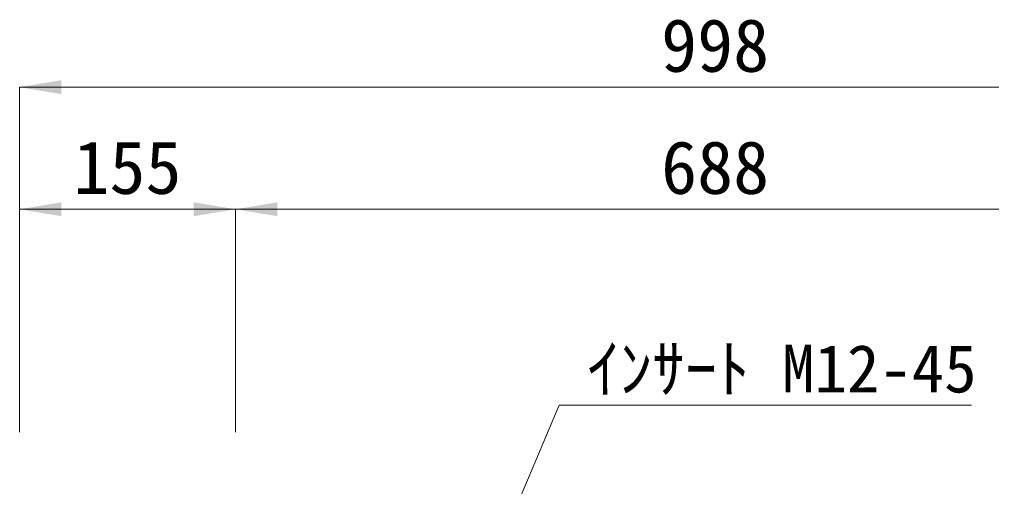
# Model space of a CAD drawing. Units: millimetres at full size. Extents: x 58559 to 106559, y -58351 to -47326.
# Drawn here: x 97066 to 97763, y -51304 to -50969 of the extents above; entities that cross this region are included whole.
import ezdxf
from ezdxf.enums import TextEntityAlignment as Align

# ---------------------------------------------------------------- set-up
doc = ezdxf.new("R2010")
doc.units = ezdxf.units.MM
doc.header["$LTSCALE"] = 50
doc.layers.add('寸法線', color=7, linetype='Continuous', lineweight=13)
doc.layers.add('引出線', color=4, linetype='Continuous', lineweight=13)
doc.styles.add('ＭＳ ゴシック', font='')
doc.styles.get('ＭＳ ゴシック').set_extended_font_data('MS Gothic')

# ---------------------------------------------------------------- blocks, each defined once
blk = doc.blocks.new('filled_arrow')
at = {"color": 0, "linetype": 'Continuous', "lineweight": -2}
blk.add_solid([(7.5, 1.25), (0, 0), (7.5, -1.25)], dxfattribs=at)

msp = doc.modelspace()

# ---------------------------------------------------------------- linework, layer by layer
at = {"layer": '寸法線'}
for p, q in [((97066.1, -51017.73), (98064.1, -51017.73)), ((97066.1, -51264.9), (97066.1, -51017.73)), ((97066.1, -51105.23), (97221.1, -51105.23)), ((97066.1, -51264.9), (97066.1, -51105.23)), ((97221.1, -51264.9), (97221.1, -51105.23)), ((97221.1, -51105.23), (97909.1, -51105.23)), ((97221.1, -51264.9), (97221.1, -51105.23))]:
    msp.add_line(p, q, dxfattribs=at)
at = {"layer": '引出線'}
msp.add_lwpolyline([(97320.38, -51560.27), (97453.33, -51245.57), (97748.91, -51245.57)], dxfattribs=at)

# ---------------------------------------------------------------- block references
at = {"layer": '寸法線', "xscale": 4, "yscale": 4}
for p in [(97066.1, -51017.73), (97066.1, -51105.23), (97221.1, -51105.23)]:
    msp.add_blockref('filled_arrow', p, dxfattribs=at)
at = {"layer": '寸法線', "xscale": 4, "yscale": 4, "rotation": 180}
msp.add_blockref('filled_arrow', (97221.1, -51105.23), dxfattribs=at)

# ---------------------------------------------------------------- texts
at = {"layer": '寸法線', "style": 'ＭＳ ゴシック'}
for s, p in [('998', (97565.1, -50987.73)), ('155', (97143.6, -51075.23)), ('688', (97565.1, -51075.23))]:
    msp.add_text(s, height=37.98, dxfattribs=at).set_placement(p, align=Align.MIDDLE_CENTER)
at = {"layer": '引出線', "style": 'ＭＳ ゴシック'}
msp.add_text('ｲﾝｻｰﾄ M12-45', height=34.18, dxfattribs=at).set_placement((97473.33, -51202.37), align=Align.TOP_LEFT)

doc.saveas('drawing.dxf')
